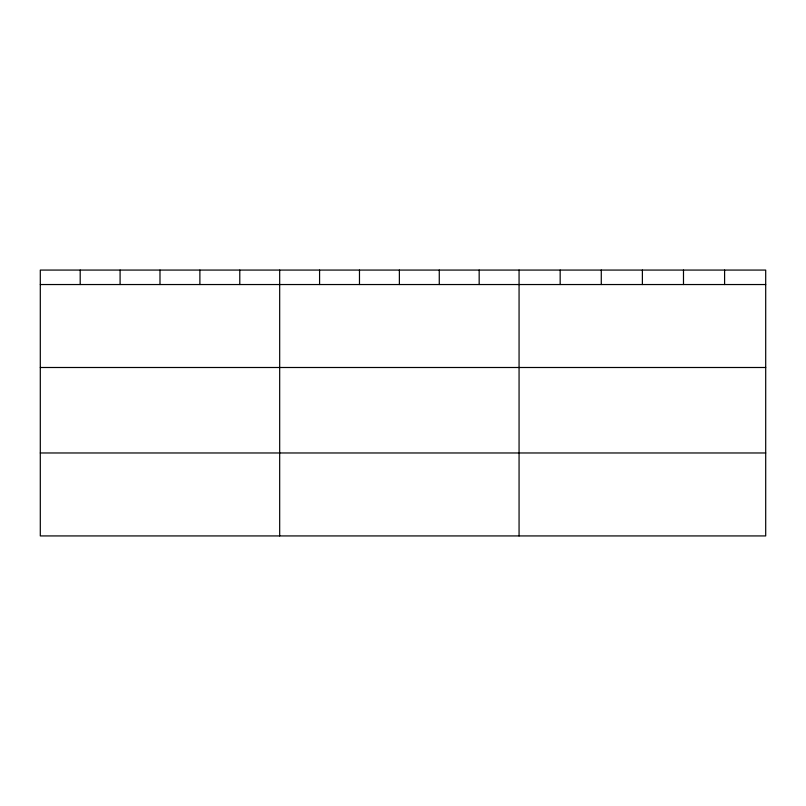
<?xml version="1.0" encoding="UTF-8"?>
<svg xmlns="http://www.w3.org/2000/svg" width="806" height="806" viewBox="0 0 806 806"><rect width="100%" height="100%" fill="white"/><g stroke="black" fill="none" stroke-linecap="round" stroke-linejoin="round"><path stroke-width="1.21" d="M765.7 367.496L765.7 270.07L40.3 270.07L40.3 535.93L765.7 535.93L765.7 367.496L40.3 367.496M40.3 284.538L765.7 284.538M40.3 452.972L765.7 452.972M724.594 270.07L724.594 284.538M683.488 270.07L683.488 284.538M642.382 270.07L642.382 284.538M601.276 270.07L601.276 284.538M560.17 270.07L560.17 284.538M519.064 270.07L519.064 535.93M479.167 270.07L479.167 284.538M439.27 270.07L439.27 284.538M399.373 270.07L399.373 284.538M359.476 270.07L359.476 284.538M319.579 270.07L319.579 284.538M279.682 270.07L279.682 535.93M239.785 270.07L239.785 284.538M199.888 270.07L199.888 284.538M159.991 270.07L159.991 284.538M120.094 270.07L120.094 284.538M80.197 270.07L80.197 284.538"/></g></svg>
